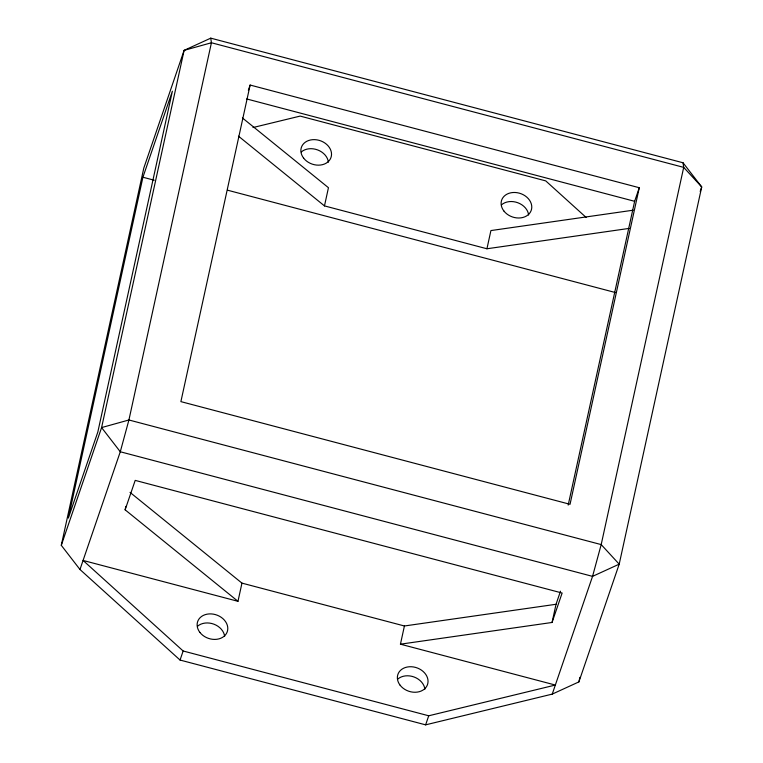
<?xml version="1.0" encoding="UTF-8"?>
<svg xmlns="http://www.w3.org/2000/svg" width="763" height="763" viewBox="0 0 763 763"><rect width="100%" height="100%" fill="white"/><g stroke="black" fill="none" stroke-linecap="round" stroke-linejoin="round"><path stroke-width="1.14" d="M61.288 545.316L143.797 168.098L184.112 50.358L210.76 38.15L683.028 162.767L701.712 186.945L619.203 564.162L578.888 681.903L552.24 694.111L425.63 724.85L180.049 660.052L79.972 569.494L61.288 545.316L101.593 427.585L184.112 50.358L211.427 42.757L683.696 167.374L701.712 186.945L700.176 191.427M142.919 177.235L68.365 518.067L97.826 432.03L172.381 91.198L142.919 177.235L154.25 180.23M130.025 492.373L241.957 583.123L237.98 601.311L125.122 509.818L125.866 506.403M250.13 85.046L180.888 401.624L570.037 504.305L639.28 187.727L250.13 85.046L248.347 90.272M629.141 228.404L486.937 248.767L324.475 205.896L328.452 187.708L242.424 117.96M237.98 601.311L83.072 560.443L183.149 650.992L428.73 715.789L555.34 685.05L400.441 644.182L404.419 625.984L556.036 604.277L560.509 591.191M486.937 248.767L490.914 230.569L633.128 210.207M568.187 505.087L634.635 201.318L639.28 187.727M400.441 644.182L552.05 622.465L556.036 604.277M578.888 681.903L579.89 677.353M79.972 569.494L120.287 451.763L128.918 419.984L211.427 42.757L210.76 38.15M125.122 509.818L135.204 480.385L562.131 593.032L552.05 622.465M180.049 660.052L183.149 650.992M425.63 724.85L428.73 715.789M552.24 694.111L592.555 576.37L601.187 544.591L683.696 167.374L683.028 162.767M252.963 127.545L300.155 116.09L545.736 180.888L586.118 217.426M246.63 98.932L634.635 201.318M227.517 190.187L615.731 292.63M241.957 583.123L404.419 625.984M238.447 136.148L324.475 205.896M397.838 679.032A15.651 12.389 18.9 0 1 414.195 677.039A15.651 12.389 18.9 0 1 424.877 689.256M197.588 626.194A15.651 12.389 18.9 0 1 213.955 624.201A15.651 12.389 18.9 0 1 224.637 636.418M501.577 204.77A15.651 12.389 18.9 0 1 517.934 202.786A15.651 12.389 18.9 0 1 528.616 215.004M301.328 151.932A15.651 12.389 18.9 0 1 317.694 149.949A15.651 12.389 18.9 0 1 328.376 162.166M619.203 564.162L592.555 576.37L120.287 451.763L101.593 427.585L128.918 419.984L601.187 544.591L619.203 564.162M199.896 632.413A15.651 12.389 18.9 0 0 226.363 633.643A15.651 12.389 18.9 0 0 211.103 613.9A15.651 12.389 18.9 0 0 199.896 632.413M400.136 685.25A15.651 12.389 18.9 0 0 426.612 686.481A15.651 12.389 18.9 0 0 411.352 666.738A15.651 12.389 18.9 0 0 400.136 685.25M503.876 210.989A15.651 12.389 18.9 0 0 530.352 212.228A15.651 12.389 18.9 0 0 515.092 192.486A15.651 12.389 18.9 0 0 503.876 210.989M303.636 158.151A15.651 12.389 18.9 0 0 330.102 159.391A15.651 12.389 18.9 0 0 314.842 139.648A15.651 12.389 18.9 0 0 303.636 158.151"/></g></svg>
